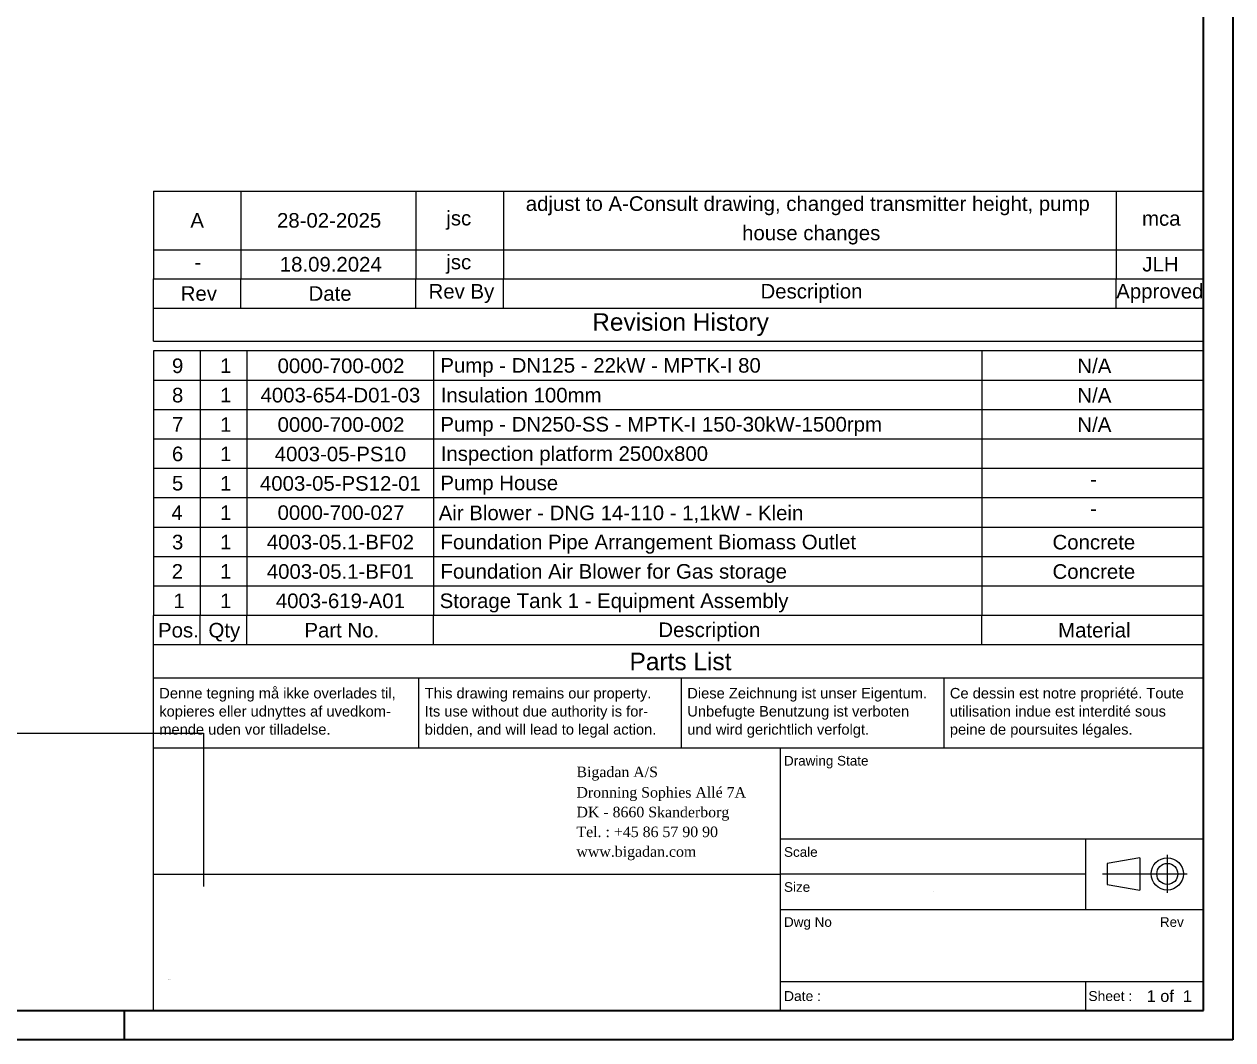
# Model space of a CAD drawing. Header units: millimetres. Extents: x -360063 to 84100, y -179792 to 59400.
# Drawn here: x 63385 to 84100, y 0 to 17404 of the extents above; entities that cross this region are included whole.
import ezdxf
from ezdxf.enums import TextEntityAlignment as Align

# ---------------------------------------------------------------- set-up
doc = ezdxf.new("R2018")
doc.units = ezdxf.units.MM
doc.header["$LTSCALE"] = 100
doc.layers.get('0').update_dxf_attribs({"lineweight": 18})
doc.layers.add('4003-AREA-05_P-Trace', color=5, linetype='Continuous', lineweight=25, true_color=0x0000ff)
for name, color, linetype, lineweight in [('Border', 7, 'Continuous', 35), ('Symbol', 7, 'Continuous', 18), ('Title', 7, 'Continuous', 25)]:
    doc.layers.add(name, color=color, linetype=linetype, lineweight=lineweight)
doc.styles.add('Note Text', font='arial.ttf')
doc.styles.get("Standard").update_dxf_attribs({"font": 'arial.ttf'})
doc.styles.add('Text Style150', font='arial.ttf')
doc.styles.add('Text Style72', font='arial.ttf')
doc.styles.add('Text Style85', font='times.ttf')
doc.styles.add('Title', font='arial.ttf')
doc.styles.add('Title150', font='arial.ttf')
doc.styles.add('Title200', font='arial.ttf')

# ---------------------------------------------------------------- blocks, each defined once
blk = doc.blocks.new('Borders Bigadan Border')
at = {"layer": 'Border'}
for p, q in [((841, 594), (841, 0)), ((836, 5), (836, 589)), ((20, 5), (836, 5)), ((651, 5), (651, 0)), ((841, 0), (0, 0))]:
    blk.add_line(p, q, dxfattribs=at)
blk = doc.blocks.new('Title Blocks Title')
at = {"layer": 'Title'}
for p, q in [((205, 62), (25, 62)), ((25, 50), (25, 62)), ((70.5, 50), (70.5, 62)), ((115.5, 50), (115.5, 62)), ((160.5, 50), (160.5, 62)), ((205, 50), (25, 50)), ((25, 5), (25, 50)), ((132.5, 5), (132.5, 50)), ((205, 34.36), (132.5, 34.36)), ((184.74, 34.36), (184.74, 22.36)), ((25, 28.36), (132.5, 28.36)), ((184.74, 28.36), (132.5, 28.36)), ((132.5, 22.36), (205, 22.36)), ((132.5, 10), (205, 10)), ((184.74, 10), (184.74, 5))]:
    blk.add_line(p, q, dxfattribs=at)
at = {"layer": 'Title', "lineweight": 25}
for p, q in [((194.05, 31.19), (188.45, 30.23)), ((194.05, 31.19), (194.05, 25.67)), ((198.77, 31.7), (198.77, 25.16)), ((188.45, 30.23), (188.45, 26.63)), ((187.65, 28.43), (202.19, 28.43)), ((188.45, 26.63), (194.05, 25.67))]:
    blk.add_line(p, q, dxfattribs=at)
for radius in [2.76, 1.8]:
    blk.add_circle((198.77, 28.43), radius, dxfattribs=at)
at = {"layer": 'Title'}
for s, height, style, p in [('Denne tegning må ikke overlades til,', 1.8, 'Text Style72', (26, 58.5)), ('This drawing remains our property.', 1.8, 'Text Style72', (71.5, 58.5)), ('Diese Zeichnung ist unser Eigentum.', 1.8, 'Text Style72', (116.5, 58.5)), ('Ce dessin est notre propriété. Toute', 1.8, 'Text Style72', (161.5, 58.5)), ('kopieres eller udnyttes af uvedkom-', 1.8, 'Text Style72', (26, 55.4)), ('Its use without due authority is for-', 1.8, 'Text Style72', (71.5, 55.4)), ('Unbefugte Benutzung ist verboten', 1.8, 'Text Style72', (116.5, 55.4)), ('utilisation indue est interdité sous', 1.8, 'Text Style72', (161.5, 55.4)), ('mende uden vor tilladelse.', 1.8, 'Text Style72', (26, 52.3)), ('bidden, and will lead to legal action.', 1.8, 'Text Style72', (71.5, 52.3)), ('und wird gerichtlich verfolgt.', 1.8, 'Text Style72', (116.5, 52.3)), ('peine de poursuites légales.', 1.8, 'Text Style72', (161.5, 52.3)), ('Drawing State', 1.65, 'Title150', (133.08, 47)), ('Bigadan A/S', 1.8, 'Text Style85', (97.5, 45.01)), ('Dronning Sophies Allé 7A', 1.8, 'Text Style85', (97.5, 41.51)), ('DK - 8660 Skanderborg', 1.8, 'Text Style85', (97.5, 38.13)), ('Tel. : +45 86 57 90 90', 1.8, 'Text Style85', (97.5, 34.74)), ('www.bigadan.com', 1.8, 'Text Style85', (97.5, 31.36)), ('Scale', 1.65, 'Title150', (133.08, 31.36)), ('Size', 1.65, 'Title150', (133.08, 25.36)), ('Dwg No', 1.65, 'Title150', (133.08, 19.36)), ('Rev', 1.65, 'Title150', (197.5, 19.36))]:
    blk.add_text(s, height=height, dxfattribs=dict(at, style=style)).set_placement(p)
at = {"layer": 'Title', "style": 'Text Style150'}
for s, p in [('Date :', (133.08, 7.5)), ('Sheet :', (185.24, 7.5))]:
    blk.add_text(s, height=1.7, dxfattribs=at).set_placement(p, align=Align.MIDDLE_LEFT)
at = {"layer": 'Title', "style": 'Title200'}
blk.add_text('1 of  1', height=2, dxfattribs=at).set_placement((203, 7.5), align=Align.MIDDLE_RIGHT)
at = {"layer": 'Title', "color": 1, "true_color": 0xff0000, "insert": (169, 47.68), "char_height": 2.5, "width": 40, "attachment_point": 5, "style": 'Note Text'}
blk.add_mtext('\\fArial|b0|i0; ', dxfattribs=at)
at = {"layer": 'Title', "color": 1, "lineweight": 5, "true_color": 0xff0000, "flags": 253}
blk.add_attdef('STATUS', text='', height=6.2, dxfattribs=at).set_placement((169, 40.36), align=Align.MIDDLE_CENTER)
at = {"layer": 'Title', "lineweight": 30, "flags": 104}
for tag, height, p in [('Initial_View_Scale', 2.39, (158.62, 31.36)), ('Sheet_Size', 2.4, (158.62, 25.36)), ('REVISION_NUMBER', 3.5, (200, 15)), ('CREATION_DATE', 2, (157.5, 7.5))]:
    blk.add_attdef(tag, text='', height=height, dxfattribs=at).set_placement(p, align=Align.MIDDLE_CENTER)
for tag, p in [('PROJECT', (27.5, 24.3)), ('TITLE', (27.5, 17.3)), ('DESCRIPTION', (27.5, 10.3))]:
    blk.add_attdef(tag, text='', height=2.8, dxfattribs=at).set_placement(p, align=Align.TOP_LEFT)
blk.add_attdef('PART_NUMBER', text='', height=3.5, dxfattribs=at).set_placement((135.5, 15), align=Align.MIDDLE_LEFT)
blk = doc.blocks.new('Parts List')
at = {"layer": 'Symbol'}
for p, q in [((836, 118.04), (656, 118.04)), ((656, 118.04), (656, 72.72)), ((664, 118.04), (664, 72.72)), ((672, 118.04), (672, 72.72)), ((704, 118.04), (704, 72.72)), ((798, 118.04), (798, 72.72)), ((836, 118.04), (836, 72.72)), ((836, 113), (656, 113)), ((836, 107.97), (656, 107.97)), ((836, 102.93), (656, 102.93)), ((836, 97.9), (656, 97.9)), ((836, 92.86), (656, 92.86)), ((836, 87.82), (656, 87.82)), ((836, 82.79), (656, 82.79)), ((836, 77.75), (656, 77.75)), ((836, 72.72), (656, 72.72)), ((656, 67.68), (656, 72.72)), ((664, 67.68), (664, 72.72)), ((672, 67.68), (672, 72.72)), ((704, 67.68), (704, 72.72)), ((798, 67.68), (798, 72.72)), ((836, 67.68), (836, 72.72)), ((656, 62), (656, 67.68)), ((836, 67.68), (656, 67.68)), ((836, 62), (836, 67.68)), ((836, 62), (656, 62))]:
    blk.add_line(p, q, dxfattribs=at)
at = {"layer": 'Symbol', "color": 7, "attachment_point": 7}
for s, insert, char_height, style in [('9', (659.18, 114.22), 2.5, 'Note Text'), ('1', (667.43, 114.27), 2.5, 'Note Text'), ('0000-700-002', (677.28, 114.22), 2.5, 'Note Text'), ('Pump - DN125 - 22kW - MPTK-I 80', (705.18, 113.57), 2.5, 'Note Text'), ('N/A', (814.36, 114.21), 2.5, 'Note Text'), ('8', (659.18, 109.19), 2.5, 'Note Text'), ('1', (667.43, 109.23), 2.5, 'Note Text'), ('4003-654-D01-03', (674.36, 109.19), 2.5, 'Note Text'), ('Insulation 100mm', (705.24, 109.19), 2.5, 'Note Text'), ('N/A', (814.36, 109.17), 2.5, 'Note Text'), ('7', (659.2, 104.22), 2.5, 'Note Text'), ('1', (667.43, 104.19), 2.5, 'Note Text'), ('0000-700-002', (677.28, 104.15), 2.5, 'Note Text'), ('Pump - DN250-SS - MPTK-I 150-30kW-1500rpm', (705.18, 103.48), 2.5, 'Note Text'), ('N/A', (814.36, 104.14), 2.5, 'Note Text'), ('6', (659.17, 99.12), 2.5, 'Note Text'), ('1', (667.43, 99.16), 2.5, 'Note Text'), ('4003-05-PS10', (676.79, 99.1), 2.5, 'Note Text'), ('Inspection platform 2500x800', (705.24, 98.45), 2.5, 'Note Text'), ('5', (659.18, 94.1), 2.5, 'Note Text'), ('1', (667.43, 94.12), 2.5, 'Note Text'), ('4003-05-PS12-01', (674.26, 94.06), 2.5, 'Note Text'), ('Pump House', (705.18, 93.43), 2.5, 'Note Text'), ('-', (816.53, 94.85), 2.5, 'Note Text'), ('4', (659.08, 89.09), 2.5, 'Note Text'), ('1', (667.43, 89.09), 2.5, 'Note Text'), ('0000-700-027', (677.28, 89.05), 2.5, 'Note Text'), ('Air Blower - DNG 14-110 - 1,1kW - Klein', (704.9, 88.58), 2.5, 'Note Text'), ('-', (816.53, 89.81), 2.5, 'Note Text'), ('3', (659.18, 84.01), 2.5, 'Note Text'), ('1', (667.43, 84.05), 2.5, 'Note Text'), ('4003-05.1-BF02', (675.43, 84.01), 2.5, 'Note Text'), ('Foundation Pipe Arrangement Biomass Outlet', (705.2, 83.3), 2.5, 'Note Text'), ('Concrete', (810.1, 83.99), 2.5, 'Note Text'), ('2', (659.14, 79.02), 2.5, 'Note Text'), ('1', (667.43, 79.02), 2.5, 'Note Text'), ('4003-05.1-BF01', (675.43, 78.97), 2.5, 'Note Text'), ('Foundation Air Blower for Gas storage', (705.2, 78.27), 2.5, 'Note Text'), ('Concrete', (810.1, 78.96), 2.5, 'Note Text'), ('1', (659.43, 73.98), 2.5, 'Note Text'), ('1', (667.43, 73.98), 2.5, 'Note Text'), ('4003-619-A01', (676.98, 73.94), 2.5, 'Note Text'), ('Storage Tank 1 - Equipment Assembly', (705.06, 73.23), 2.5, 'Note Text'), ('Pos.', (656.79, 68.91), 2.5, 'Note Text'), ('Qty', (665.44, 68.19), 2.5, 'Note Text'), ('Part No.', (681.88, 68.91), 2.5, 'Note Text'), ('Description', (742.55, 68.26), 2.5, 'Note Text'), ('Material', (811.06, 68.91), 2.5, 'Note Text'), ('Parts List', (737.6, 63.29), 3, 'Title')]:
    blk.add_mtext(s, dxfattribs=dict(at, insert=insert, char_height=char_height, style=style))
blk = doc.blocks.new('Revision History')
at = {"layer": 'Symbol'}
for p, q in [((656, 145.43), (836, 145.43)), ((656, 145.43), (656, 130.39)), ((671, 145.43), (671, 130.39)), ((701, 145.43), (701, 130.39)), ((716, 145.43), (716, 130.39)), ((821, 145.43), (821, 130.39)), ((836, 145.43), (836, 130.39)), ((656, 135.4), (836, 135.4)), ((656, 130.39), (836, 130.39)), ((656, 125.37), (656, 130.39)), ((671, 125.37), (671, 130.39)), ((701, 125.37), (701, 130.39)), ((716, 125.37), (716, 130.39)), ((821, 125.37), (821, 130.39)), ((836, 125.37), (836, 130.39)), ((656, 119.71), (656, 125.37)), ((656, 125.37), (836, 125.37)), ((836, 119.71), (836, 125.37)), ((656, 119.71), (836, 119.71))]:
    blk.add_line(p, q, dxfattribs=at)
at = {"layer": 'Symbol', "color": 7, "attachment_point": 7}
for s, insert, char_height, style in [('adjust to A-Consult drawing, changed transmitter height, pump ', (719.82, 141.29), 2.5, 'Note Text'), ('A', (662.33, 139.17), 2.5, 'Note Text'), ('28-02-2025', (677.18, 139.14), 2.5, 'Note Text'), ('jsc', (706.2, 138.8), 2.5, 'Note Text'), ('mca', (825.44, 139.47), 2.5, 'Note Text'), ('house changes', (756.9, 136.27), 2.5, 'Note Text'), ('jsc', (706.2, 131.28), 2.5, 'Note Text'), ('-', (663.03, 131.99), 2.5, 'Note Text'), ('18.09.2024', (677.66, 131.62), 2.5, 'Note Text'), ('JLH', (825.49, 131.63), 2.5, 'Note Text'), ('Rev', (660.68, 126.61), 2.5, 'Note Text'), ('Date', (682.59, 126.61), 2.5, 'Note Text'), ('Rev By', (703.16, 126.26), 2.5, 'Note Text'), ('Description', (760.05, 126.28), 2.5, 'Note Text'), ('Approved', (821.02, 126.28), 2.5, 'Note Text'), ('Revision History', (731.21, 120.6), 3, 'Title')]:
    blk.add_mtext(s, dxfattribs=dict(at, insert=insert, char_height=char_height, style=style))

msp = doc.modelspace()

# ---------------------------------------------------------------- linework, layer by layer
at = {"layer": '4003-AREA-05_P-Trace'}
for p, q in [((11963.9, 5257.18), (66460.83, 5257.18)), ((66460.83, 5257.18), (66460.83, 2625.21))]:
    msp.add_line(p, q, dxfattribs=at)

# ---------------------------------------------------------------- block references
at = {"xscale": 100, "yscale": 100, "zscale": 100}
msp.add_blockref('Borders Bigadan Border', (0, 0), dxfattribs=at)
ref = msp.add_blockref('Title Blocks Title', (63100, 0), dxfattribs=dict(xscale=100, yscale=100, zscale=100))
lines = msp.add_mtext('4003-05.1-E01', dxfattribs={"layer": 'Title', "insert": (76650, 1500), "char_height": 2.5, "attachment_point": 1})
ref.add_attrib('PART_NUMBER', '', (76650, 1500), dxfattribs={"flags": 104}).embed_mtext(lines)
lines = msp.add_mtext('02-11-2023', dxfattribs={"layer": 'Title', "insert": (78850, 750), "char_height": 2.5, "attachment_point": 1})
ref.add_attrib('CREATION_DATE', '', (78850, 750), dxfattribs={"flags": 104}).embed_mtext(lines)
lines = msp.add_mtext('Area 05', dxfattribs={"layer": 'Title', "insert": (65850, 1730), "char_height": 2.5, "attachment_point": 1})
ref.add_attrib('TITLE', '', (65850, 1730), dxfattribs={"flags": 104}).embed_mtext(lines)
lines = msp.add_mtext('Storage Tank - Equipment', dxfattribs={"layer": 'Title', "insert": (65850, 1030), "char_height": 2.5, "attachment_point": 1})
ref.add_attrib('DESCRIPTION', '', (65850, 1030), dxfattribs={"flags": 104}).embed_mtext(lines)
lines = msp.add_mtext('4003 - Nurmo Bioenergia', dxfattribs={"layer": 'Title', "insert": (65850, 2430), "char_height": 2.5, "attachment_point": 1})
ref.add_attrib('PROJECT', '', (65850, 2430), dxfattribs={"flags": 104}).embed_mtext(lines)
lines = msp.add_mtext('A1 (594x841 mm)', dxfattribs={"layer": 'Title', "insert": (78962, 2536), "char_height": 2.5, "attachment_point": 1})
ref.add_attrib('Sheet_Size', '', (78962, 2536), dxfattribs={"flags": 104}).embed_mtext(lines)
lines = msp.add_mtext('1 : 100', dxfattribs={"layer": 'Title', "insert": (78962, 3136), "char_height": 2.5, "attachment_point": 1})
ref.add_attrib('Initial_View_Scale', '', (78962, 3136), dxfattribs={"flags": 104}).embed_mtext(lines)
lines = msp.add_mtext('A', dxfattribs={"layer": 'Title', "insert": (83100, 1500), "char_height": 2.5, "attachment_point": 1})
ref.add_attrib('REVISION_NUMBER', '', (83100, 1500), dxfattribs={"flags": 104}).embed_mtext(lines)
at = {"layer": 'Symbol', "xscale": 100, "yscale": 100, "zscale": 100}
for name in ['Revision History', 'Parts List']:
    msp.add_blockref(name, (0, 0), dxfattribs=at)

doc.saveas('drawing.dxf')
